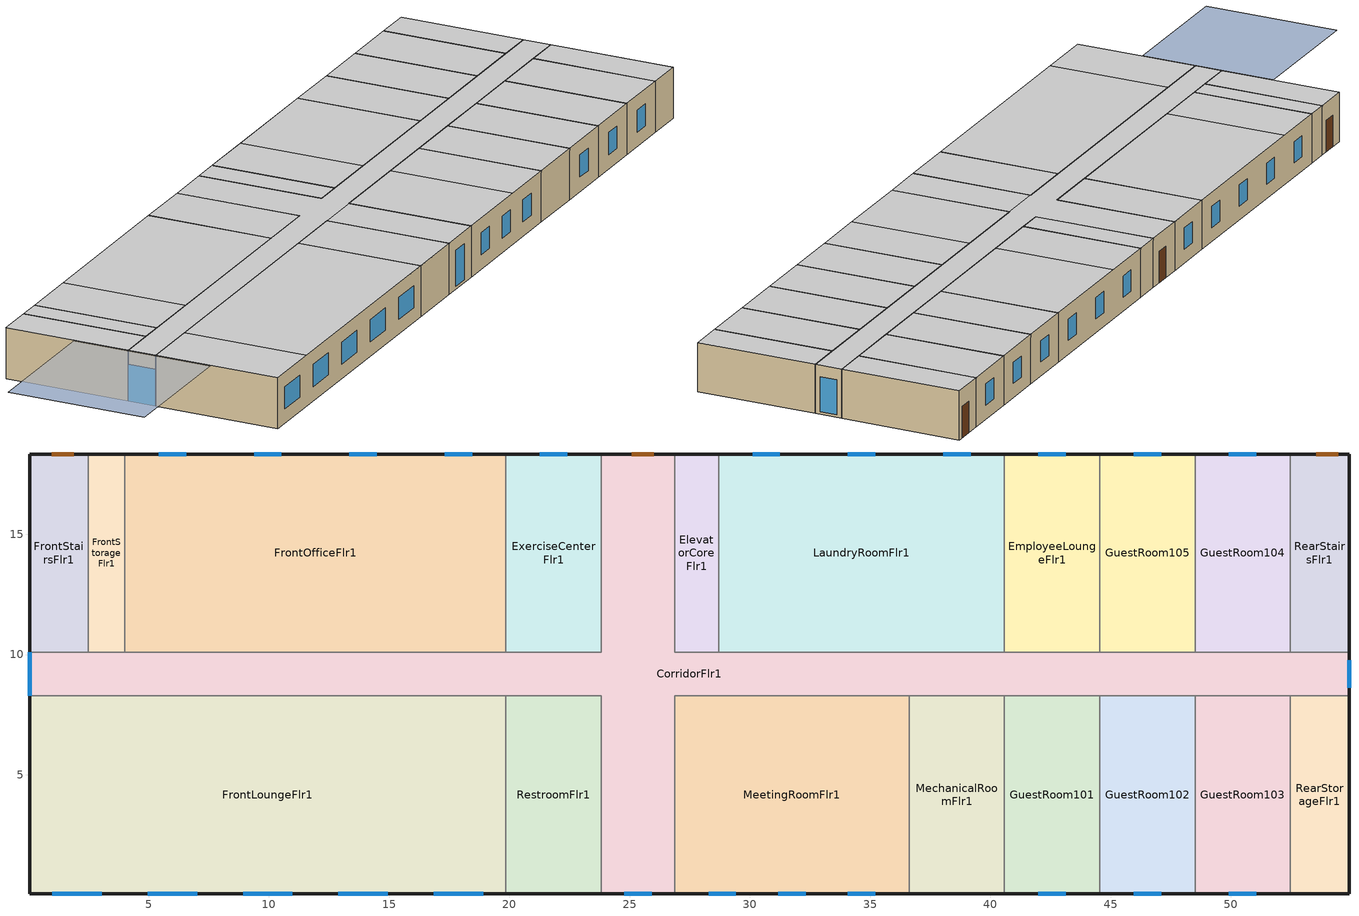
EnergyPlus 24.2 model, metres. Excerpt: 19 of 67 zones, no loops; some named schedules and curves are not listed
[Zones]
CorridorFlr1
 floor ground (S_CorridorFlr1_0_0_0_Ffactor): 54.91,8.28 26.87,8.28 26.87,0.05 23.82,0.05 23.82,8.28 0.05,8.28 0.05,10.11 23.82,10.11 23.82,18.34 26.87,18.34 26.87,10.11 54.91,10.11 z0
 wall outside (nonres_ext_wall): 54.91,8.28 54.91,10.11 / 26.87,18.34 23.82,18.34 / 0.05,10.11 0.05,8.28 / 23.82,0.05 26.87,0.05 z0:3.35
 wall to GuestRoom104 (int_wall): 52.47,10.11 48.51,10.11 z0:3.35
 wall to GuestRoom105 (int_wall): 48.51,10.11 44.55,10.11 z0:3.35
 wall to EmployeeLoungeFlr1 (int_wall): 44.55,10.11 40.59,10.11 z0:3.35
 wall to LaundryRoomFlr1 (int_wall): 40.59,10.11 28.7,10.11 z0:3.35
 wall to ElevatorCoreFlr1 (int_wall): 28.7,10.11 26.87,10.11 26.87,18.34 z0:3.35
 wall to ExerciseCenterFlr1 (int_wall): 23.82,18.34 23.82,10.11 19.86,10.11 z0:3.35
 wall to FrontOfficeFlr1 (int_wall): 19.86,10.11 4.01,10.11 z0:3.35
 wall to FrontStorageFlr1 (int_wall): 4.01,10.11 2.49,10.11 z0:3.35
 wall to FrontStairsFlr1 (int_wall): 2.49,10.11 0.05,10.11 z0:3.35
 wall to FrontLoungeFlr1 (int_wall): 0.05,8.28 19.86,8.28 z0:3.35
 wall to RestroomFlr1 (int_wall): 19.86,8.28 23.82,8.28 23.82,0.05 z0:3.35
 wall to MeetingRoomFlr1 (int_wall): 26.87,0.05 26.87,8.28 36.62,8.28 z0:3.35
 wall to MechanicalRoomFlr1 (int_wall): 36.62,8.28 40.59,8.28 z0:3.35
 wall to GuestRoom101 (int_wall): 40.59,8.28 44.55,8.28 z0:3.35
 wall to GuestRoom102 (int_wall): 44.55,8.28 48.51,8.28 z0:3.35
 wall to GuestRoom103 (int_wall): 48.51,8.28 52.47,8.28 z0:3.35
 wall to RearStorageFlr1 (int_wall): 52.47,8.28 54.91,8.28 z0:3.35
 wall to RearStairsFlr1 (int_wall): 54.91,10.11 52.47,10.11 z0:3.35
 window (NonresWindow_U_0.37_SHGC_0.38): 0.05,10.11 0.05,8.28 z0:2.44; 54.91,8.62 54.91,9.76 / 24.78,0.05 25.92,0.05 z0.19:2.55
 door (Swinging Door_con): 26.01,18.34 25.1,18.34 z0:2.13
 ceiling to CorridorFlr2 (int_slab_ceiling): 0.05,8.28 54.91,8.28 54.91,10.11 26.87,10.11 26.87,18.34 23.82,18.34 23.82,10.11 0.05,10.11 z3.35
 ceiling to GuestRoom206_208 (int_slab_ceiling): 23.82,0.05 26.87,0.05 26.87,8.28 23.82,8.28 z3.35
ElevatorCoreFlr1
 floor ground (S_ElevatorCoreFlr1_0_0_0_Ffactor): 28.7,10.11 26.87,10.11 26.87,18.34 28.7,18.34 z0
 wall outside (nonres_ext_wall): 28.7,18.34 26.87,18.34 z0:3.35
 wall to LaundryRoomFlr1 (int_wall): 28.7,10.11 28.7,18.34 z0:3.35
 ceiling to ElevatorCoreFlr2 (int_slab_ceiling): 26.87,10.11 28.7,10.11 28.7,18.34 26.87,18.34 z3.35
EmployeeLoungeFlr1
 floor ground (S_EmployeeLoungeFlr1_0_0_0_Ffactor): 44.55,10.11 40.59,10.11 40.59,18.34 44.55,18.34 z0
 wall outside (nonres_ext_wall): 44.55,18.34 40.59,18.34 z0:3.35
 wall to LaundryRoomFlr1 (int_wall): 40.59,18.34 40.59,10.11 z0:3.35
 wall to GuestRoom105 (int_wall): 44.55,10.11 44.55,18.34 z0:3.35
 window (NonresWindow_U_0.37_SHGC_0.38): 43.14,18.34 42,18.34 z0.95:2.4
 ceiling to GuestRoom215_218 (int_slab_ceiling): 40.59,10.11 44.55,10.11 44.55,18.34 40.59,18.34 z3.35
ExerciseCenterFlr1
 floor ground (S_ExerciseCenterFlr1_0_0_0_Ffactor): 23.82,10.11 19.86,10.11 19.86,18.34 23.82,18.34 z0
 wall outside (nonres_ext_wall): 23.82,18.34 19.86,18.34 z0:3.35
 wall to FrontOfficeFlr1 (int_wall): 19.86,18.34 19.86,10.11 z0:3.35
 window (NonresWindow_U_0.37_SHGC_0.38): 22.41,18.34 21.27,18.34 z0.95:2.4
 ceiling to GuestRoom220_223 (int_slab_ceiling): 19.86,10.11 23.82,10.11 23.82,18.34 19.86,18.34 z3.35
FrontLoungeFlr1
 floor ground (S_FrontLoungeFlr1_0_0_0_Ffactor): 19.86,0.05 0.05,0.05 0.05,8.28 19.86,8.28 z0
 wall outside (nonres_ext_wall): 0.05,8.28 0.05,0.05 19.86,0.05 z0:3.35
 wall to RestroomFlr1 (int_wall): 19.86,0.05 19.86,8.28 z0:3.35
 window (NonresWindow_U_0.37_SHGC_0.38): 1,0.05 3.06,0.05 / 4.97,0.05 7.02,0.05 / 8.93,0.05 10.98,0.05 / 12.89,0.05 14.94,0.05 / 16.85,0.05 18.91,0.05 z0.95:2.4
 ceiling to GuestRoom201 (int_slab_ceiling): 0.05,0.05 4.01,0.05 4.01,8.28 0.05,8.28 z3.35
 ceiling to GuestRoom202_205 (int_slab_ceiling): 4.01,0.05 19.86,0.05 19.86,8.28 4.01,8.28 z3.35
FrontOfficeFlr1
 floor ground (S_FrontOfficeFlr1_0_0_0_Ffactor): 19.86,10.11 4.01,10.11 4.01,18.34 19.86,18.34 z0
 wall outside (nonres_ext_wall): 19.86,18.34 4.01,18.34 z0:3.35
 wall to FrontStorageFlr1 (int_wall): 4.01,18.34 4.01,10.11 z0:3.35
 window (NonresWindow_U_0.37_SHGC_0.38): 18.45,18.34 17.31,18.34 / 14.49,18.34 13.35,18.34 / 10.52,18.34 9.39,18.34 / 6.56,18.34 5.42,18.34 z0.95:2.4
 ceiling to GuestRoom220_223 (int_slab_ceiling): 7.97,10.11 19.86,10.11 19.86,18.34 7.97,18.34 z3.35
 ceiling to GuestRoom224 (int_slab_ceiling): 4.01,10.11 7.97,10.11 7.97,18.34 4.01,18.34 z3.35
FrontStairsFlr1
 floor ground (S_FrontStairsFlr1_0_0_0_Ffactor): 2.49,10.11 0.05,10.11 0.05,18.34 2.49,18.34 z0
 wall outside (nonres_ext_wall): 2.49,18.34 0.05,18.34 0.05,10.11 z0:3.35
 wall to FrontStorageFlr1 (int_wall): 2.49,10.11 2.49,18.34 z0:3.35
 door (Swinging Door_con): 1.89,18.34 0.98,18.34 z0:2.13
 ceiling to FrontStairsFlr2 (int_slab_ceiling): 0.05,10.11 2.49,10.11 2.49,18.34 0.05,18.34 z3.35
FrontStorageFlr1
 floor ground (S_FrontStorageFlr1_0_0_0_Ffactor): 4.01,10.11 2.49,10.11 2.49,18.34 4.01,18.34 z0
 wall outside (nonres_ext_wall): 4.01,18.34 2.49,18.34 z0:3.35
 ceiling to FrontStorageFlr2 (int_slab_ceiling): 2.49,10.11 4.01,10.11 4.01,18.34 2.49,18.34 z3.35
GuestRoom101
 floor ground (S_GuestRoom101_0_0_0_Ffactor): 44.55,0.05 40.59,0.05 40.59,8.28 44.55,8.28 z0
 wall outside (nonres_ext_wall): 40.59,0.05 44.55,0.05 z0:3.35
 wall to GuestRoom102 (int_wall): 44.55,0.05 44.55,8.28 z0:3.35
 wall to MechanicalRoomFlr1 (int_wall): 40.59,8.28 40.59,0.05 z0:3.35
 window (NonresWindow_U_0.37_SHGC_0.38): 42,0.05 43.14,0.05 z0.95:2.4
 ceiling to GuestRoom209_212 (int_slab_ceiling): 40.59,0.05 44.55,0.05 44.55,8.28 40.59,8.28 z3.35
GuestRoom102
 floor ground (S_GuestRoom102_0_0_0_Ffactor): 48.51,0.05 44.55,0.05 44.55,8.28 48.51,8.28 z0
 wall outside (nonres_ext_wall): 44.55,0.05 48.51,0.05 z0:3.35
 wall to GuestRoom103 (int_wall): 48.51,0.05 48.51,8.28 z0:3.35
 window (NonresWindow_U_0.37_SHGC_0.38): 45.96,0.05 47.1,0.05 z0.95:2.4
 ceiling to GuestRoom209_212 (int_slab_ceiling): 44.55,0.05 48.51,0.05 48.51,8.28 44.55,8.28 z3.35
GuestRoom103
 floor ground (S_GuestRoom103_0_0_0_Ffactor): 52.47,0.05 48.51,0.05 48.51,8.28 52.47,8.28 z0
 wall outside (nonres_ext_wall): 48.51,0.05 52.47,0.05 z0:3.35
 wall to RearStorageFlr1 (int_wall): 52.47,0.05 52.47,8.28 z0:3.35
 window (NonresWindow_U_0.37_SHGC_0.38): 49.92,0.05 51.06,0.05 z0.95:2.4
 ceiling to GuestRoom213 (int_slab_ceiling): 48.51,0.05 52.47,0.05 52.47,8.28 48.51,8.28 z3.35
GuestRoom104
 floor ground (S_GuestRoom104_0_0_0_Ffactor): 52.47,10.11 48.51,10.11 48.51,18.34 52.47,18.34 z0
 wall outside (nonres_ext_wall): 52.47,18.34 48.51,18.34 z0:3.35
 wall to GuestRoom105 (int_wall): 48.51,18.34 48.51,10.11 z0:3.35
 wall to RearStairsFlr1 (int_wall): 52.47,10.11 52.47,18.34 z0:3.35
 window (NonresWindow_U_0.37_SHGC_0.38): 51.06,18.34 49.92,18.34 z0.95:2.4
 ceiling to GuestRoom214 (int_slab_ceiling): 48.51,10.11 52.47,10.11 52.47,18.34 48.51,18.34 z3.35
GuestRoom105
 floor ground (S_GuestRoom105_0_0_0_Ffactor): 48.51,10.11 44.55,10.11 44.55,18.34 48.51,18.34 z0
 wall outside (nonres_ext_wall): 48.51,18.34 44.55,18.34 z0:3.35
 window (NonresWindow_U_0.37_SHGC_0.38): 47.1,18.34 45.96,18.34 z0.95:2.4
 ceiling to GuestRoom215_218 (int_slab_ceiling): 44.55,10.11 48.51,10.11 48.51,18.34 44.55,18.34 z3.35
LaundryRoomFlr1
 floor ground (S_LaundryRoomFlr1_0_0_0_Ffactor): 40.59,10.11 28.7,10.11 28.7,18.34 40.59,18.34 z0
 wall outside (nonres_ext_wall): 40.59,18.34 28.7,18.34 z0:3.35
 window (NonresWindow_U_0.37_SHGC_0.38): 39.18,18.34 38.04,18.34 / 35.21,18.34 34.07,18.34 / 31.25,18.34 30.11,18.34 z0.95:2.4
 ceiling to GuestRoom215_218 (int_slab_ceiling): 32.66,10.11 40.59,10.11 40.59,18.34 32.66,18.34 z3.35
 ceiling to GuestRoom219 (int_slab_ceiling): 28.7,10.11 32.66,10.11 32.66,18.34 28.7,18.34 z3.35
MechanicalRoomFlr1
 floor ground (S_MechanicalRoomFlr1_0_0_0_Ffactor): 40.59,0.05 36.62,0.05 36.62,8.28 40.59,8.28 z0
 wall outside (nonres_ext_wall): 36.62,0.05 40.59,0.05 z0:3.35
 wall to MeetingRoomFlr1 (int_wall): 36.62,8.28 36.62,0.05 z0:3.35
 ceiling to GuestRoom209_212 (int_slab_ceiling): 36.62,0.05 40.59,0.05 40.59,8.28 36.62,8.28 z3.35
MeetingRoomFlr1
 floor ground (S_MeetingRoomFlr1_0_0_0_Ffactor): 36.62,0.05 26.87,0.05 26.87,8.28 36.62,8.28 z0
 wall outside (nonres_ext_wall): 26.87,0.05 36.62,0.05 z0:3.35
 window (NonresWindow_U_0.37_SHGC_0.38): 28.28,0.05 29.42,0.05 / 34.07,0.05 35.21,0.05 / 31.18,0.05 32.32,0.05 z0.95:2.4
 ceiling to GuestRoom206_208 (int_slab_ceiling): 26.87,0.05 32.66,0.05 32.66,8.28 26.87,8.28 z3.35
 ceiling to GuestRoom209_212 (int_slab_ceiling): 32.66,0.05 36.62,0.05 36.62,8.28 32.66,8.28 z3.35
RearStairsFlr1
 floor ground (S_RearStairsFlr1_0_0_0_Ffactor): 54.91,10.11 52.47,10.11 52.47,18.34 54.91,18.34 z0
 wall outside (nonres_ext_wall): 54.91,10.11 54.91,18.34 52.47,18.34 z0:3.35
 door (Swinging Door_con): 54.46,18.34 53.54,18.34 z0:2.13
 ceiling to RearStairsFlr2 (int_slab_ceiling): 52.47,10.11 54.91,10.11 54.91,18.34 52.47,18.34 z3.35
RearStorageFlr1
 floor ground (S_RearStorageFlr1_0_0_0_Ffactor): 54.91,0.05 52.47,0.05 52.47,8.28 54.91,8.28 z0
 wall outside (nonres_ext_wall): 52.47,0.05 54.91,0.05 54.91,8.28 z0:3.35
 ceiling to RearStorageFlr2 (int_slab_ceiling): 52.47,0.05 54.91,0.05 54.91,8.28 52.47,8.28 z3.35
RestroomFlr1
 floor ground (S_RestroomFlr1_0_0_0_Ffactor): 23.82,0.05 19.86,0.05 19.86,8.28 23.82,8.28 z0
 wall outside (nonres_ext_wall): 19.86,0.05 23.82,0.05 z0:3.35
 ceiling to GuestRoom206_208 (int_slab_ceiling): 19.86,0.05 23.82,0.05 23.82,8.28 19.86,8.28 z3.35
shading: 0,4.57 0,13.72 -9.14,13.72 -9.14,4.57 z3.35
[Building]
HotelSmall: Loads convergence tolerance value=0.04; Maximum number of warmup days=15; Minimum number of warmup days=6; North axis=180; Solar distribution=MinimalShadowing; Temperature convergence tolerance value=0.4; Terrain=Suburbs
[Site:GroundTemperature:FCfactorMethod]
January ground temperature=7.1; February ground temperature=3; March ground temperature=-1; April ground temperature=0.8; May ground temperature=-0.2; June ground temperature=4.8; July ground temperature=6.1; August ground temperature=13.7; September ground temperature=22.2; October ground temperature=22.7; November ground temperature=21.7; December ground temperature=18.5
[Site:Location]
Denver-Aurora-Buckley.AFB_CO_USA WMO=724695: Elevation=1726; Latitude=39.72; Longitude=-104.75; Time zone=-7
[Site:WaterMainsTemperature]
Annual average outdoor air temperature=9.95; Calculation method=Correlation; Maximum difference in monthly average outdoor air temperatures=23.7
[SizingPeriod:DesignDay] Barometric pressure=82237; Day of month=21; Daylight saving time indicator=No; Dry bulb temperature range modifier type=DefaultMultipliers; Humidity condition type=WetBulb; Rain indicator=No; Snow indicator=No
Name | Ashrae clear sky optical depth for beam irradiance taub | Ashrae clear sky optical depth for diffuse irradiance taud | Daily dry bulb temperature range | Day type | Maximum dry bulb temperature | Month | Solar model indicator | Wetbulb or dewpoint at maximum dry bulb | Wind direction | Wind speed | Sky clearness
Denver-Aurora-Buckley.AFB_CO_USA Ann Clg .4% Condns DB=>MWB | 0.423 | 2.02 | 14.8 | SummerDesignDay | 33.9 | 7 | ASHRAETau | 15 | 30 | 3.6
Denver-Aurora-Buckley.AFB_CO_USA Ann Htg 99.6% Condns DB |  |  | 0 | WinterDesignDay | -17.9 | 12 | ASHRAEClearSky | -17.9 | 180 | 2.5 | 0
[Construction]
NonresWindow_U_0.37_SHGC_0.38: Glazing Layer
Swinging Door_con: Opaque Door panel_con
int_slab_ceiling: CP02 CARPET PAD, 100mm Normalweight concrete floor
int_wall: G01 13mm gypsum board, G01 13mm gypsum board
nonres_ext_wall: F07 25mm stucco, G01 16mm gypsum board, Nonres_Exterior_Wall_Insulation, G01 16mm gypsum board
[Construction:FfactorGroundFloor] F factor=0.90012
Name | Area | Perimeterexposed
S_CorridorFlr1_0_0_0_Ffactor | 150.506 | 9.7536
S_ElevatorCoreFlr1_0_0_0_Ffactor | 15.0503 | 1.8288
S_EmployeeLoungeFlr1_0_0_0_Ffactor; S_ExerciseCenterFlr1_0_0_0_Ffactor; S_GuestRoom104_0_0_0_Ffactor; S_GuestRoom105_0_0_0_Ffactor | 32.609 | 3.9624
S_FrontLoungeFlr1_0_0_0_Ffactor | 163.056 | 28.0422
S_FrontOfficeFlr1_0_0_0_Ffactor | 130.436 | 15.8496
S_FrontStairsFlr1_0_0_0_Ffactor | 20.0671 | 10.668
S_FrontStorageFlr1_0_0_0_Ffactor | 12.5419 | 1.524
S_GuestRoom101_0_0_0_Ffactor; S_GuestRoom102_0_0_0_Ffactor; S_GuestRoom103_0_0_0_Ffactor; S_MechanicalRoomFlr1_0_0_0_Ffactor; S_RestroomFlr1_0_0_0_Ffactor | 32.6113 | 3.9624
S_LaundryRoomFlr1_0_0_0_Ffactor | 97.8269 | 11.8872
S_MeetingRoomFlr1_0_0_0_Ffactor | 80.2739 | 9.7536
S_RearStairsFlr1_0_0_0_Ffactor | 20.0719 | 10.6686
S_RearStorageFlr1_0_0_0_Ffactor | 20.0733 | 10.6692
[Material]
Name | Conductivity | Density | Roughness | Specific heat | Thickness | Solar absorptance | Thermal absorptance | Visible absorptance
100mm Normalweight concrete floor | 2.31 | 2322 | MediumRough | 832 | 0.1016
F07 25mm stucco | 0.72 | 1856 | Smooth | 840 | 0.0254 | 0.7 | 0.9 | 0.7
G01 13mm gypsum board | 0.16 | 800 | Smooth | 1090 | 0.0127 | 0.7 | 0.9 | 0.5
G01 16mm gypsum board | 0.16 | 800 | MediumSmooth | 1090 | 0.0159
[Material:NoMass] Solar absorptance=0.7; Thermal absorptance=0.9
Name | Roughness | Thermal resistance | Visible absorptance
CP02 CARPET PAD | VeryRough | 0.21648 | 0.8
Nonres_Exterior_Wall_Insulation | MediumSmooth | 2.81828 | 0.7
Opaque Door panel_con | MediumRough | 0.475964 | 0.7
[WindowMaterial:SimpleGlazingSystem]
Glazing Layer: Solar heat gain coefficient=0.38; U factor=2.10096; Visible transmittance=0.418
[AvailabilityManager:Scheduled] Schedule=COMPACT HVAC-ALWAYS 1
SAC_Exc_EmpLge_RestRm Availability Manager; SAC_FrontLounge Availability Manager; SAC_FrontOffice Availability Manager; SAC_MeetingRoom Availability Manager
[Coil:Cooling:DX:SingleSpeed] 2023 rated evaporator fan power per volume flow rate=934.4; Availability schedule=COMPACT HVAC-ALWAYS 1; Condenser type=AirCooled; Crankcase heater capacity=0; Energy input ratio function of flow fraction curve=PTAC Cooling Coil EIR-FF; Energy input ratio function of temperature curve=PTAC Cooling Coil EIR-FT; Evaporative condenser effectiveness=0; Evaporative condenser pump rated power consumption=0; Gross rated cooling cop=3.81; Gross rated sensible heat ratio=Autosize; Latent capacity time constant=0; Maximum cycling rate=0; Maximum outdoor dry bulb temperature for crankcase heater operation=10; Nominal time for condensate removal to begin=0; Part load fraction correlation curve=PTAC Cooling Coil PLF-FPLR; Ratio of initial moisture evaporation rate and steady state latent capacity=0; Total cooling capacity function of flow fraction curve=PTAC Cooling Coil Cap-FF; Total cooling capacity function of temperature curve=PTAC Cooling Coil Cap-FT
Name | Gross rated total cooling capacity | Rated air flow rate
101 PTAC Cooling Coil; 102 PTAC Cooling Coil; 103 PTAC Cooling Coil; 104 PTAC Cooling Coil; 105 PTAC Cooling Coil; 201 PTAC Cooling Coil; 213 PTAC Cooling Coil; 214 PTAC Cooling Coil; 219 PTAC Cooling Coil; 224 PTAC Cooling Coil; 301 PTAC Cooling Coil; 313 PTAC Cooling Coil; 314 PTAC Cooling Coil; 319 PTAC Cooling Coil; 324 PTAC Cooling Coil; 401 PTAC Cooling Coil; 413 PTAC Cooling Coil; 414 PTAC Cooling Coil; 419 PTAC Cooling Coil; 424 PTAC Cooling Coil; CorridorFlr1 PTAC Cooling Coil; CorridorFlr2 PTAC Cooling Coil; CorridorFlr3 PTAC Cooling Coil; CorridorFlr4 PTAC Cooling Coil | 2637.75 | 0.1298
202_205 PTAC Cooling Coil; 209_212 PTAC Cooling Coil; 215_218 PTAC Cooling Coil; 220_223 PTAC Cooling Coil; 302_305 PTAC Cooling Coil; 309_312 PTAC Cooling Coil; 315_318 PTAC Cooling Coil; 320_323 PTAC Cooling Coil; 402_405 PTAC Cooling Coil; 409_412 PTAC Cooling Coil; 415_418 PTAC Cooling Coil; 420_423 PTAC Cooling Coil | 10551 | 0.5192
206_208 PTAC Cooling Coil; 306_308 PTAC Cooling Coil; 406_408 PTAC Cooling Coil | 7913.25 | 0.3894
[Coil:Heating:Electric] Availability schedule=COMPACT HVAC-ALWAYS 1; Efficiency=1; Nominal capacity=Autosize
101 PTAC Heating Coil; 102 PTAC Heating Coil; 103 PTAC Heating Coil; 104 PTAC Heating Coil; 105 PTAC Heating Coil; 201 PTAC Heating Coil; 202_205 PTAC Heating Coil; 206_208 PTAC Heating Coil; 209_212 PTAC Heating Coil; 213 PTAC Heating Coil; 214 PTAC Heating Coil; 215_218 PTAC Heating Coil; 219 PTAC Heating Coil; 220_223 PTAC Heating Coil; 224 PTAC Heating Coil; 301 PTAC Heating Coil; 302_305 PTAC Heating Coil; 306_308 PTAC Heating Coil; 309_312 PTAC Heating Coil; 313 PTAC Heating Coil; 314 PTAC Heating Coil; 315_318 PTAC Heating Coil; 319 PTAC Heating Coil; 320_323 PTAC Heating Coil; 324 PTAC Heating Coil; 401 PTAC Heating Coil; 402_405 PTAC Heating Coil; 406_408 PTAC Heating Coil; 409_412 PTAC Heating Coil; 413 PTAC Heating Coil; 414 PTAC Heating Coil; 415_418 PTAC Heating Coil; 419 PTAC Heating Coil; 420_423 PTAC Heating Coil; 424 PTAC Heating Coil; CorridorFlr1 PTAC Heating Coil; CorridorFlr2 PTAC Heating Coil; CorridorFlr3 PTAC Heating Coil; CorridorFlr4 PTAC Heating Coil; FrontStairsFlr1UnitHeaterHeatingCoil; FrontStairsFlr2UnitHeaterHeatingCoil; FrontStairsFlr3UnitHeaterHeatingCoil; FrontStairsFlr4UnitHeaterHeatingCoil; MechRmUnitHeaterHeatingCoil; RearStairsFlr1UnitHeaterHeatingCoil; RearStairsFlr2UnitHeaterHeatingCoil; RearStairsFlr3UnitHeaterHeatingCoil; RearStairsFlr4UnitHeaterHeatingCoil
[Daylighting:Controls] Daylighting method=SplitFlux; Lighting control type=ContinuousOff; Maximum allowable discomfort glare index=22; Minimum input power fraction for continuous or continuousoff dimming control=0.2; Minimum light output fraction for continuous or continuousoff dimming control=0.2; Number of stepped control steps=3; Probability lighting will be reset when needed in manual stepped control=1
Name | Daylighting reference point name 1 | Fraction of lights controlled by reference point 1 | Illuminance setpoint at reference point 1 | Daylighting reference point name 2 | Fraction of lights controlled by reference point 2 | Illuminance setpoint at reference point 2 | Glare calculation azimuth angle of view direction clockwise from zone y axis | Glare calculation daylighting reference point | Zone or space
FrontLoungeFlr1_DaylCtrl | FrontLoungeFlr1_DaylRefPt1 | 0.29 | 161 | FrontLoungeFlr1_DaylRefPt2 | 0.29 | 161 | 180 | FrontLoungeFlr1_DaylRefPt1 | FrontLoungeFlr1
FrontOfficeFlr1_DaylCtrl | FrontOfficeFlr1_DaylRefPt1 | 0.26 | 323 | FrontOfficeFlr1_DaylRefPt2 | 0.26 | 323 | 0 | FrontOfficeFlr1_DaylRefPt1 | FrontOfficeFlr1
LaundryRoomFlr1_DaylCtrl | LaundryRoomFlr1_DaylRefPt1 | 0.26 | 323 | LaundryRoomFlr1_DaylRefPt2 | 0.26 | 323 | 0 | LaundryRoomFlr1_DaylRefPt1 | LaundryRoomFlr1
MeetingRoomFlr1_DaylCtrl | MeetingRoomFlr1_DaylRefPt1 | 0.28 | 323 | MeetingRoomFlr1_DaylRefPt2 | 0.28 | 323 | 180 | MeetingRoomFlr1_DaylRefPt1 | MeetingRoomFlr1
[DesignSpecification:OutdoorAir] Outdoor air flow per person=0; Outdoor air flow per zone=0; Outdoor air method=Flow/Area
Name | Outdoor air flow per zone floor area
SZ DSOA CorridorFlr1; SZ DSOA FrontStairsFlr1; SZ DSOA RearStairsFlr1 | 0.000304682
SZ DSOA GuestRoom101; SZ DSOA GuestRoom102; SZ DSOA GuestRoom103; SZ DSOA GuestRoom104; SZ DSOA GuestRoom105 | 0.000413173
SZ DSOA MechanicalRoomFlr1 | 0
[ElectricEquipment] Fraction latent=0; Fraction lost=0
Name | Design level | Design level calculation method | End use subcategory | Fraction radiant | Schedule | Zone or zonelist or space or spacelist | Watts per floor area
CorridorFlr1_PlugLoad | 0 | EquipmentLevel | MiscPlug | 0.5 | AlwaysOff | CorridorFlr1
ElevatorCoreFlr1_Elevators_Equip | 32109.9 | EquipmentLevel | ElevatorLift | 0.5 | BLDG_ELEVATORS | ElevatorCoreFlr1
Elevators_Lights_Fan | 125 | EquipmentLevel | ElevatorLightsFan | 0.5 | ELEV_LIGHT_FAN_SCH_ADD_DF | ElevatorCoreFlr1
EmployeeLoungeFlr1_PlugLoad | 0 | Watts/Area | MiscPlug | 0.5 | EmployeeLounge_Eqp_Sch | EmployeeLoungeFlr1 | 21.51
ExerciseCenterFlr1_PlugLoad | 0 | Watts/Area | MiscPlug | 0.5 | ExerciseCenter_Eqp_Sch | ExerciseCenterFlr1 | 18.59
FrontLoungeFlr1_PlugLoad | 0 | Watts/Area | MiscPlug | 0.5 | Lobby_Eqp_Sch | FrontLoungeFlr1 | 26.06
FrontOfficeFlr1_PlugLoad | 0 | Watts/Area | MiscPlug | 0.5 | OFF_EQUIP_SCH | FrontOfficeFlr1 | 13.78
FrontStairsFlr1_PlugLoad | 0 | EquipmentLevel | MiscPlug | 0.5 | AlwaysOff | FrontStairsFlr1
FrontStorageFlr1_PlugLoad | 0 | EquipmentLevel | MiscPlug | 0.5 | AlwaysOff | FrontStorageFlr1
GuestRoom101_PlugLoad |  | Watts/Area | MiscPlug | 0.5 | AlwaysOff | GuestRoom101 | 11.8935
GuestRoom102_PlugLoad |  | Watts/Area | MiscPlug | 0.5 | AlwaysOff | GuestRoom102 | 11.8935
GuestRoom103_PlugLoad |  | Watts/Area | MiscPlug | 0.5 | Guestroom_Eqp_Sch_Adva | GuestRoom103 | 11.8935
GuestRoom104_PlugLoad |  | Watts/Area | MiscPlug | 0.5 | Guestroom_Eqp_Sch_Adva | GuestRoom104 | 11.8935
GuestRoom105_PlugLoad |  | Watts/Area | MiscPlug | 0.5 | Guestroom_Eqp_Sch_Adva | GuestRoom105 | 11.8935
Laundry Equipment 1 | 2709.075 | EquipmentLevel | Laundry | 0.2 | LaundryRoom_Eqp_Elec_Sch | LaundryRoomFlr1
MechanicalRoomFlr1_PlugLoad | 0 | EquipmentLevel | MiscPlug | 0.5 | AlwaysOff | MechanicalRoomFlr1
MeetingRoomFlr1_PlugLoad | 0 | Watts/Area | MiscPlug | 0.5 | MeetingRoom_Eqp_Sch | MeetingRoomFlr1 | 6.18
RearStairsFlr1_PlugLoad | 0 | EquipmentLevel | MiscPlug | 0.5 | AlwaysOff | RearStairsFlr1
RearStorageFlr1_PlugLoad | 0 | EquipmentLevel | MiscPlug | 0.5 | AlwaysOff | RearStorageFlr1
RestroomFlr1_PlugLoad | 0 | EquipmentLevel | MiscPlug | 0.5 | AlwaysOff | RestroomFlr1
[EnergyManagementSystem:Actuator] Actuated component control type=Schedule Value; Actuated component type=Schedule:Compact
Name | Actuated component unique
N_Guestroom_CLGSETP_Actuator | OBCReset_N_OccGuestRoom_ClgSP_Sch_20min
N_Guestroom_HTGSETP_Actuator | OBCReset_N_OccGuestRoom_HtgSP_Sch_20min
S_Guestroom_CLGSETP_Actuator | OBCReset_S_OccGuestRoom_ClgSP_Sch_20min
S_Guestroom_HTGSETP_Actuator | OBCReset_S_OccGuestRoom_HtgSP_Sch_20min
[EnergyManagementSystem:Program]
Door_Switch_Enabled_Thermostat_Reset_Program_N_Guestroom: IF (Guestroom309_312_Sliding_Door_Ventilation_Sensor > 0); SET N_Guestroom_CLGSETP_Actuator = 32.22; SET N_Guestroom_HTGSETP_Actuator = 12.78; ELSE; SET N_Guestroom_CLGSETP_Actuator = null; SET N_Guestroom_HTGSETP_Actuator = null; ENDIF
Door_Switch_Enabled_Thermostat_Reset_Program_S_Guestroom: IF (Guestroom315_318_Sliding_Door_Ventilation_Sensor > 0); SET S_Guestroom_CLGSETP_Actuator = 32.22; SET S_Guestroom_HTGSETP_Actuator = 12.78; ELSE; SET S_Guestroom_CLGSETP_Actuator = null; SET S_Guestroom_HTGSETP_Actuator = null; ENDIF
[EnergyManagementSystem:ProgramCallingManager]
Door_Switch_Enabled_Thermostat_Reset: BeginTimestepBeforePredictor; Door_Switch_Enabled_Thermostat_Reset_Program_N_Guestroom; Door_Switch_Enabled_Thermostat_Reset_Program_S_Guestroom
[EnergyManagementSystem:Sensor]
OAT_F: Output variable or output meter=Site Outdoor Air Drybulb Temperature
[Exterior:Lights]
Exterior_Lights: Control option=AstronomicalClock; Design level=2819.7; End use subcategory=General; Schedule=Exterior_Lgt_ALWAYS_ON
[Fan:ConstantVolume] Availability schedule=AlwaysOn; Fan total efficiency=0.536; Maximum flow rate=Autosize; Motor efficiency=0.825; Motor in airstream fraction=1; Pressure rise=49.8
FrontStairsFlr1UnitHeaterFan; FrontStairsFlr2UnitHeaterFan; FrontStairsFlr3UnitHeaterFan; FrontStairsFlr4UnitHeaterFan; MechRmUnitHeaterFan; RearStairsFlr1UnitHeaterFan; RearStairsFlr2UnitHeaterFan; RearStairsFlr3UnitHeaterFan; RearStairsFlr4UnitHeaterFan
[Fan:OnOff] Availability schedule=AlwaysOn; Fan total efficiency=0.52; Motor efficiency=0.8; Motor in airstream fraction=1; Pressure rise=331.17
Name | Maximum flow rate
101 PTAC Supply Fan; 102 PTAC Supply Fan; 103 PTAC Supply Fan; 104 PTAC Supply Fan; 105 PTAC Supply Fan; 201 PTAC Supply Fan; 213 PTAC Supply Fan; 214 PTAC Supply Fan; 219 PTAC Supply Fan; 224 PTAC Supply Fan; 301 PTAC Supply Fan; 313 PTAC Supply Fan; 314 PTAC Supply Fan; 319 PTAC Supply Fan; 324 PTAC Supply Fan; 401 PTAC Supply Fan; 413 PTAC Supply Fan; 414 PTAC Supply Fan; 419 PTAC Supply Fan; 424 PTAC Supply Fan; CorridorFlr1 PTAC Supply Fan; CorridorFlr2 PTAC Supply Fan; CorridorFlr3 PTAC Supply Fan; CorridorFlr4 PTAC Supply Fan | 0.13
202_205 PTAC Supply Fan; 209_212 PTAC Supply Fan; 215_218 PTAC Supply Fan; 220_223 PTAC Supply Fan; 302_305 PTAC Supply Fan; 309_312 PTAC Supply Fan; 315_318 PTAC Supply Fan; 320_323 PTAC Supply Fan; 402_405 PTAC Supply Fan; 409_412 PTAC Supply Fan; 415_418 PTAC Supply Fan; 420_423 PTAC Supply Fan | 0.52
206_208 PTAC Supply Fan; 306_308 PTAC Supply Fan; 406_408 PTAC Supply Fan | 0.39
[GasEquipment]
Dryer Equipment 1: Design level=40096; Design level calculation method=EquipmentLevel; End use subcategory=Laundry; Fraction latent=0; Fraction lost=0; Fraction radiant=0.2; Schedule=LaundryRoom_Eqp_Gas_Sch; Zone or zonelist or space or spacelist=LaundryRoomFlr1
[Lights] Design level calculation method=Watts/Area; End use subcategory=LightsWired; Fraction radiant=0.7; Fraction replaceable=1; Fraction visible=0.2; Return air fraction=0
Name | Lighting level | Schedule | Watts per floor area | Zone or zonelist or space or spacelist
CorridorFlr1_Lights | 0 | BLDG_LIGHT_CORRIDOR_SCH | 5.29584 | CorridorFlr1
ElevatorCoreFlr1_Lights | 0 | AlwaysOff | 0 | ElevatorCoreFlr1
EmployeeLoungeFlr1_Lights | 0 | BLDG_LIGHT_EMPLOYEELOUNGE_SCH | 4.52084 | EmployeeLoungeFlr1
ExerciseCenterFlr1_Lights | 0 | BLDG_LIGHT_EXERCENTER_SCH | 11.625 | ExerciseCenterFlr1
FrontLoungeFlr1_Lights | 0 | BLDG_LIGHT_FRONTLOUNGE_SCH | 5.48959 | FrontLoungeFlr1
FrontOfficeFlr1_Lights | 0 | BLDG_LIGHT_OFFICE_SCH | 7.96529 | FrontOfficeFlr1
FrontStairsFlr1_Lights | 0 | BLDG_LIGHT_STAIR_SCH | 5.27432 | FrontStairsFlr1
FrontStorageFlr1_Lights | 0 | BLDG_LIGHT_STORAGE_SCH | 4.09029 | FrontStorageFlr1
GuestRoom101_Lights | 0 | AlwaysOff | 4.4132 | GuestRoom101
GuestRoom102_Lights | 0 | AlwaysOff | 4.4132 | GuestRoom102
GuestRoom103_Lights | 0 | BLDG_LIGHT_GUESTROOM_SCH | 4.4132 | GuestRoom103
GuestRoom104_Lights | 0 | BLDG_LIGHT_GUESTROOM_SCH | 4.4132 | GuestRoom104
GuestRoom105_Lights | 0 | BLDG_LIGHT_GUESTROOM_SCH | 4.4132 | GuestRoom105
LaundryRoomFlr1_Lights | 0 | BLDG_LIGHT_LAUNDRY_SCH | 5.70487 | LaundryRoomFlr1
MechanicalRoomFlr1_Lights |  | BLDG_LIGHT_MECHROOM_SCH | 10.2257 | MechanicalRoomFlr1
MeetingRoomFlr1_Lights | 0 | BLDG_LIGHT_MEETINGROOM_SCH | 10.441 | MeetingRoomFlr1
RearStairsFlr1_Lights | 0 | BLDG_LIGHT_STAIR_SCH | 5.27432 | RearStairsFlr1
RearStorageFlr1_Lights | 0 | BLDG_LIGHT_STORAGE_SCH | 4.09029 | RearStorageFlr1
RestroomFlr1_Lights |  | BLDG_LIGHT_RESTROOM_SCH | 6.78126 | RestroomFlr1
[People] Activity level schedule=Activity_Sch; Fraction radiant=0.3; Mean radiant temperature calculation type=EnclosureAveraged; Number of people calculation method=People; Sensible heat fraction=Autocalculate
Name | Number of people | Number of people schedule | Zone or zonelist or space or spacelist
CorridorFlr1_People | 0 | AlwaysOff | CorridorFlr1
ElevatorCoreFlr1_People | 0 | AlwaysOff | ElevatorCoreFlr1
EmployeeLoungeFlr1_People | 18 | EmployeeLounge_Occ_Sch | EmployeeLoungeFlr1
ExerciseCenterFlr1_People | 7 | ExerciseCenter_Occ_Sch | ExerciseCenterFlr1
FrontLoungeFlr1_People | 53 | Lobby_Occ_Sch | FrontLoungeFlr1
FrontOfficeFlr1_People | 10 | Office_Occ_w_SB_Sch | FrontOfficeFlr1
FrontStairsFlr1_People | 0 | AlwaysOff | FrontStairsFlr1
FrontStorageFlr1_People | 0 | AlwaysOff | FrontStorageFlr1
GuestRoom101_People | 1.5 | AlwaysOff | GuestRoom101
GuestRoom102_People | 1.5 | AlwaysOff | GuestRoom102
GuestRoom103_People | 1.5 | GuestRoom_Occ_Sch | GuestRoom103
GuestRoom104_People | 1.5 | GuestRoom_Occ_Sch | GuestRoom104
GuestRoom105_People | 1.5 | GuestRoom_Occ_Sch | GuestRoom105
LaundryRoomFlr1_People | 11 | LaundryRoom_Occ_Sch | LaundryRoomFlr1
MechanicalRoomFlr1_People | 0 | AlwaysOff | MechanicalRoomFlr1
MeetingRoomFlr1_People | 43 | MeetingRoom_Occ_w_SB_Sch | MeetingRoomFlr1
RearStairsFlr1_People | 0 | AlwaysOff | RearStairsFlr1
RearStorageFlr1_People | 0 | AlwaysOff | RearStorageFlr1
RestroomFlr1_People | 1 | Lobby_Occ_Sch | RestroomFlr1
[Sizing:Zone] Account for dedicated outdoor air system=No; Cooling design air flow method=DesignDay; Cooling design air flow rate=0; Cooling minimum air flow fraction=0; Dedicated outdoor air high setpoint temperature for design=Autosize; Dedicated outdoor air low setpoint temperature for design=Autosize; Dedicated outdoor air system control strategy=NeutralSupplyAir; Heating design air flow method=DesignDay; Heating design air flow rate=0; Heating maximum air flow fraction=0; Zone cooling design supply air humidity ratio=0.008; Zone cooling design supply air temperature=14; Zone cooling design supply air temperature input method=SupplyAirTemperature; Zone heating design supply air humidity ratio=0.008; Zone heating design supply air temperature=50; Zone heating design supply air temperature input method=SupplyAirTemperature
Name | Design specification outdoor air object
RearStairsFlr1 | SZ DSOA RearStairsFlr1
CorridorFlr1 | SZ DSOA CorridorFlr1
MechanicalRoomFlr1 | SZ DSOA MechanicalRoomFlr1
GuestRoom101 | SZ DSOA GuestRoom101
GuestRoom102 | SZ DSOA GuestRoom102
GuestRoom103 | SZ DSOA GuestRoom103
GuestRoom104 | SZ DSOA GuestRoom104
GuestRoom105 | SZ DSOA GuestRoom105
FrontStairsFlr1 | SZ DSOA FrontStairsFlr1
[ThermostatSetpoint:DualSetpoint]
Name | Cooling setpoint temperature schedule | Heating setpoint temperature schedule
CommonArea Thermostat Dual SP Control | CommonArea_ClgSP_Sch | CommonArea_HtgSP_Sch
N OccGuestRoom Thermostat Dual SP Control | OBCReset_N_OccGuestRoom_ClgSP_Sch_20min | OBCReset_N_OccGuestRoom_HtgSP_Sch_20min
S OccGuestRoom Thermostat Dual SP Control | PythonControlledSetpoint_2 | PythonControlledSetpoint_2
VacGuestRoom Thermostat Dual SP Control | PythonControlledSetpoint | PythonControlledSetpoint
[ThermostatSetpoint:SingleHeating]
SemiHeated_HtgSP: Setpoint temperature schedule=SemiHeated_HtgSP_Sch
[Zone] Multiplier=1; Type=1
CorridorFlr1; ElevatorCoreFlr1; EmployeeLoungeFlr1; ExerciseCenterFlr1; FrontLoungeFlr1; FrontOfficeFlr1; FrontStairsFlr1; FrontStorageFlr1; GuestRoom101; GuestRoom102; GuestRoom103; GuestRoom104; GuestRoom105; LaundryRoomFlr1; MechanicalRoomFlr1; MeetingRoomFlr1; RearStairsFlr1; RearStorageFlr1; RestroomFlr1
[ZoneControl:Thermostat]
Name | Zone or zonelist | Control 1 | Control type schedule
101 Thermostat | GuestRoom101 | VacGuestRoom Thermostat Dual SP Control | COMPACT HVAC-ALWAYS 4
102 Thermostat | GuestRoom102 | VacGuestRoom Thermostat Dual SP Control | COMPACT HVAC-ALWAYS 4
103 Thermostat | GuestRoom103 | N OccGuestRoom Thermostat Dual SP Control | COMPACT HVAC-ALWAYS 4
104 Thermostat | GuestRoom104 | S OccGuestRoom Thermostat Dual SP Control | COMPACT HVAC-ALWAYS 4
105 Thermostat | GuestRoom105 | S OccGuestRoom Thermostat Dual SP Control | COMPACT HVAC-ALWAYS 4
CorridorFlr1 Thermostat | CorridorFlr1 | CommonArea Thermostat Dual SP Control | COMPACT HVAC-ALWAYS 4
FrontStairsFlr1 Thermostat | FrontStairsFlr1 | SemiHeated_HtgSP | COMPACT HVAC-ALWAYS 1
MechanicalRoomFlr1 Thermostat | MechanicalRoomFlr1 | SemiHeated_HtgSP | COMPACT HVAC-ALWAYS 1
RearStairsFlr1 Thermostat | RearStairsFlr1 | SemiHeated_HtgSP | COMPACT HVAC-ALWAYS 1
[Zone equipment]
GuestRoom101: 101 PTAC
GuestRoom102: 102 PTAC
GuestRoom103: 103 PTAC
GuestRoom104: 104 PTAC
GuestRoom105: 105 PTAC
CorridorFlr1: CorridorFlr1 PTAC
FrontStairsFlr1: FrontStairsFlr1 UnitHeater
MechanicalRoomFlr1: MechRm UnitHeater
RearStairsFlr1: RearStairsFlr1 UnitHeater
[ZoneHVAC:PackagedTerminalAirConditioner] Availability schedule=AlwaysOn; Cooling outdoor air flow rate=0.0134777; Cooling supply air flow rate=0.1298; Fan placement=DrawThrough; Heating outdoor air flow rate=0.0134777; Heating supply air flow rate=0.1298; No load outdoor air flow rate=0.0134777; No load supply air flow rate=0.1298; Supply air fan operating mode schedule=Vac_Guestroom_Vent_Ctrl
Name | Cooling coil | Heating coil | Supply air fan
101 PTAC | 101 PTAC Cooling Coil | 101 PTAC Heating Coil | 101 PTAC Supply Fan
102 PTAC | 102 PTAC Cooling Coil | 102 PTAC Heating Coil | 102 PTAC Supply Fan
[ZoneInfiltration:DesignFlowRate] Temperature term coefficient=0; Velocity squared term coefficient=0
Name | Constant term coefficient | Design flow rate | Design flow rate calculation method | Schedule | Velocity term coefficient | Zone or zonelist or space or spacelist | Flow rate per exterior surface area
CorridorFlr1_Door_Infiltration | 1 | 0.591822 | Flow/Zone | INFIL_Door_Opening_SCH | 0 | CorridorFlr1
CorridorFlr1_Infiltration | 0 | 0 | Flow/ExteriorArea | AlwaysOn | 0.224 | CorridorFlr1 | 0.00056896
ElevatorCoreFlr1_Infiltration | 0 | 0 | Flow/ExteriorArea | AlwaysOn | 0.224 | ElevatorCoreFlr1 | 0.00056896
EmployeeLoungeFlr1_Infiltration | 0 | 0 | Flow/ExteriorArea | CommonArea_Infil_Sch | 0.224 | EmployeeLoungeFlr1 | 0.00056896
ExerciseCenterFlr1_Infiltration | 0 | 0 | Flow/ExteriorArea | CommonArea_Infil_Sch | 0.224 | ExerciseCenterFlr1 | 0.00056896
FrontLoungeFlr1_Infiltration | 0 | 0 | Flow/ExteriorArea | CommonArea_Infil_Sch | 0.224 | FrontLoungeFlr1 | 0.00056896
FrontOfficeFlr1_Infiltration | 0 | 0 | Flow/ExteriorArea | CommonArea_Infil_Sch | 0.224 | FrontOfficeFlr1 | 0.00056896
FrontStairsFlr1_Infiltration | 0 | 0 | Flow/ExteriorArea | AlwaysOn | 0.224 | FrontStairsFlr1 | 0.00056896
FrontStorageFlr1_Infiltration | 0 | 0 | Flow/ExteriorArea | AlwaysOn | 0.224 | FrontStorageFlr1 | 0.00056896
GuestRoom101_Infiltration | 0 | 0 | Flow/ExteriorArea | GuestRoom_Infil_Sch | 0.224 | GuestRoom101 | 0.00056896
GuestRoom102_Infiltration | 0 | 0 | Flow/ExteriorArea | GuestRoom_Infil_Sch | 0.224 | GuestRoom102 | 0.00056896
GuestRoom103_Infiltration | 0 | 0 | Flow/ExteriorArea | GuestRoom_Infil_Sch | 0.224 | GuestRoom103 | 0.00056896
GuestRoom104_Infiltration | 0 | 0 | Flow/ExteriorArea | GuestRoom_Infil_Sch | 0.224 | GuestRoom104 | 0.00056896
GuestRoom105_Infiltration | 0 | 0 | Flow/ExteriorArea | GuestRoom_Infil_Sch | 0.224 | GuestRoom105 | 0.00056896
LaundryRoomFlr1_Infiltration | 0 | 0 | Flow/ExteriorArea | GuestRoom_Infil_Sch | 0.224 | LaundryRoomFlr1 | 0.00056896
MechanicalRoomFlr1_Infiltration | 0 | 0 | Flow/ExteriorArea | GuestRoom_Infil_Sch | 0.224 | MechanicalRoomFlr1 | 0.00056896
MeetingRoomFlr1_Infiltration | 0 | 0 | Flow/ExteriorArea | GuestRoom_Infil_Sch | 0.224 | MeetingRoomFlr1 | 0.00056896
RearStairsFlr1_Infiltration | 0 | 0 | Flow/ExteriorArea | AlwaysOn | 0.224 | RearStairsFlr1 | 0.00056896
RearStorageFlr1_Infiltration | 0 | 0 | Flow/ExteriorArea | AlwaysOn | 0.224 | RearStorageFlr1 | 0.00056896
RestroomFlr1_Infiltration | 0 | 0 | Flow/ExteriorArea | CommonArea_Infil_Sch | 0.224 | RestroomFlr1 | 0.00056896
[ZoneVentilation:WindandStackOpenArea] Delta temperature=-100; Discharge coefficient for opening=Autocalculate; Height difference=5.7909; Maximum indoor temperature=25.56; Maximum outdoor temperature=26.67; Maximum wind speed=40; Minimum indoor temperature=18.89; Minimum outdoor temperature=15.56; Opening area=0.0021; Opening area fraction schedule=Sliding_Doors_Ventilation_Availability_SCH; Opening effectiveness=Autocalculate
Name | Effective angle | Zone or space
GUESTROOM103 Sliding Door Ventilation | 0 | GUESTROOM103
GUESTROOM104 Sliding Door Ventilation | 180 | GUESTROOM104
GUESTROOM105 Sliding Door Ventilation | 180 | GUESTROOM105
[Schedule:Compact]
Activity_Sch: Through: 12/31, For: AllDays, Until: 24:00, 132
AlwaysOff: Through: 12/31, For: AllDays, Until: 24:00, 0
AlwaysOn; COMPACT HVAC-ALWAYS 1; Exterior_Lgt_ALWAYS_ON: Through: 12/31, For: AllDays, Until: 24:00, 1
BLDG_ELEVATORS; ELEV_LIGHT_FAN_SCH_ADD_DF: Through: 12/31, For: SummerDesignday, Until: 24:00, 0.5, For: WinterDesignDay, Until: 24:00, 0.05, For: AllOtherDays, Until: 04:00, 0.05, Until: 05:00, 0.1, Until: 06:00, 0.2, Until: 07:00, 0.4, Until: 09:00, 0.5, Until: 10:00, 0.35, Until: 16:00, 0.15, Until: 17:00, 0.35, Until: 19:00, 0.5, Until: 21:00, 0.4, Until: 22:00, 0.3, Until: 23:00, 0.2, Until: 24:00, 0.1
BLDG_LIGHT_CORRIDOR_SCH: Through: 12/31, For: AllDays, Until: 24:00, 0.65
BLDG_LIGHT_EMPLOYEELOUNGE_SCH; BLDG_LIGHT_FRONTLOUNGE_SCH; BLDG_LIGHT_MEETINGROOM_SCH: Through: 12/31, For: Weekdays Saturday Sunday Holidays, Until: 5:00, 0, Until: 6:00, 0.2, Until: 7:00, 0.3, Until: 8:00, 0.5, Until: 18:00, 1, Until: 19:00, 0.5, Until: 20:00, 0.3, Until: 21:00, 0.2, Until: 22:00, 0.05, Until: 24:00, 0, For: WinterDesignDay, Until: 24:00, 0, For: SummerDesignDay CustomDay1 CustomDay2, Until: 24:00, 1
BLDG_LIGHT_EXERCENTER_SCH: Through: 12/31, For: AllDays, Until: 6:00, 0, Until: 7:00, 0.5, Until: 22:00, 1, Until: 23:00, 0.5, Until: 24:00, 0
BLDG_LIGHT_GUESTROOM_SCH: Through: 12/31, For: Weekdays, Until: 1:00, 0.11, Until: 2:00, 0.09, Until: 5:00, 0.06, Until: 6:00, 0.11, Until: 7:00, 0.35, Until: 8:00, 0.45, Until: 10:00, 0.35, Until: 16:00, 0.05, Until: 17:00, 0.064, Until: 18:00, 0.07, Until: 19:00, 0.54, Until: 20:00, 0.71, Until: 21:00, 0.8, Until: 22:00, 0.71, Until: 23:00, 0.54, Until: 24:00, 0.26, For: Saturday Sunday Holidays, Until: 2:00, 0.13, Until: 6:00, 0.06, Until: 8:00, 0.33, Until: 9:00, 0.45, Until: 10:00, 0.186667, Until: 11:00, 0.062121, Until: 17:00, 0.05, Until: 18:00, 0.0825, Until: 19:00, 0.68, Until: 22:00, 0.8, Until: 23:00, 0.68, Until: 24:00, 0.33, For: WinterDesignDay, Until: 24:00, 0, For: SummerDesignDay CustomDay1 CustomDay2, Until: 24:00, 1
BLDG_LIGHT_LAUNDRY_SCH: Through: 12/31, For: AllDays, Until: 8:00, 0, Until: 17:00, 1, Until: 24:00, 0
BLDG_LIGHT_MECHROOM_SCH: Through: 12/31, For: Weekdays, Until: 7:00, 0.1, Until: 8:00, 0.2, Until: 18:00, 0.4, Until: 22:00, 0.2, Until: 24:00, 0.1, For: Saturday Sunday Holidays, Until: 7:00, 0.1, Until: 8:00, 0.2, Until: 18:00, 0.4, Until: 22:00, 0.2, Until: 24:00, 0.1, For: WinterDesignDay, Until: 24:00, 0, For: SummerDesignDay CustomDay1 CustomDay2, Until: 24:00, 1
BLDG_LIGHT_OFFICE_SCH: Through: 12/31, For: Weekdays Saturday Sunday Holidays, Until: 7:00, 0.4175, Until: 8:00, 0.50935, Until: 12:00, 0.7515, Until: 13:00, 0.668, Until: 17:00, 0.7515, Until: 18:00, 0.50935, Until: 24:00, 0.4175, For: WinterDesignDay, Until: 24:00, 0, For: SummerDesignDay CustomDay1 CustomDay2, Until: 24:00, 1
BLDG_LIGHT_RESTROOM_SCH: Through: 12/31, For: AllDays, Until: 24:00, 0.66
BLDG_LIGHT_STAIR_SCH: Through: 12/31, For: AllDays, Until: 24:00, 0.55
BLDG_LIGHT_STORAGE_SCH: Through: 12/31, For: Weekdays, Until: 7:00, 0.05418, Until: 8:00, 0.10836, Until: 18:00, 0.21672, Until: 22:00, 0.10836, Until: 24:00, 0.05418, For: Saturday Sunday Holidays, Until: 7:00, 0.05418, Until: 8:00, 0.10836, Until: 18:00, 0.21672, Until: 22:00, 0.10836, Until: 24:00, 0.05418, For: WinterDesignDay, Until: 24:00, 0, For: SummerDesignDay CustomDay1 CustomDay2, Until: 24:00, 1
COMPACT HVAC-ALWAYS 4: Through: 12/31, For: AllDays, Until: 24:00, 4
CommonArea_ClgSP_Sch: Through: 12/31, For: AllDays, Until: 24:00, 23.889
CommonArea_HtgSP_Sch: Through: 12/31, For: AllDays, Until: 24:00, 21.111
CommonArea_Infil_Sch; GuestRoom_Infil_Sch: Through: 12/31, For: Weekdays Saturday Sunday Holidays, Until: 24:00, 0.25, For: WinterDesignDay, Until: 24:00, 0, For: SummerDesignDay CustomDay1 CustomDay2, Until: 24:00, 1
EmployeeLounge_Eqp_Sch: Through: 12/31, For: Weekdays, Until: 05:00, 0.0795031, Until: 07:00, 0.182099, Until: 08:00, 0.239603, Until: 10:00, 0.958413, Until: 12:00, 0.824235, Until: 13:00, 0.958413, Until: 18:00, 0.824235, Until: 19:00, 0.239603, Until: 20:00, 0.182099, Until: 24:00, 0.0795031, For: Saturday Sunday Holidays, Until: 05:00, 0.0795031, Until: 07:00, 0.182099, Until: 08:00, 0.239603, Until: 10:00, 0.958413, Until: 12:00, 0.824235, Until: 13:00, 0.958413, Until: 18:00, 0.824235, Until: 19:00, 0.239603, Until: 20:00, 0.182099, Until: 24:00, 0.0795031, For: WinterDesignDay, Until: 24:00, 0, For: SummerDesignDay CustomDay1 CustomDay2, Until: 24:00, 1
EmployeeLounge_Occ_Sch: Through: 12/31, For: Weekdays, Until: 05:00, 0, Until: 07:00, 0.1, Until: 12:00, 0.2, Until: 13:00, 0.7, Until: 18:00, 0.2, Until: 20:00, 0.1, Until: 24:00, 0, For: Saturday Sunday Holidays, Until: 05:00, 0, Until: 08:00, 0.05, Until: 12:00, 0.1, Until: 13:00, 0.2, Until: 18:00, 0.1, Until: 20:00, 0.05, Until: 24:00, 0, For: WinterDesignDay, Until: 24:00, 0, For: SummerDesignDay CustomDay1 CustomDay2, Until: 24:00, 1
ExerciseCenter_Eqp_Sch: Through: 12/31, For: AllDays, Until: 06:00, 0, Until: 07:00, 0.5, Until: 9:00, 1, Until: 12:00, 0.5, Until: 13:00, 0, Until: 16:00, 0.5, Until: 17:00, 1, Until: 19:00, 0.5, Until: 21:00, 1, Until: 23:00, 0.5, Until: 24:00, 0
ExerciseCenter_Occ_Sch: Through: 12/31, For: AllDays, Until: 06:00, 0, Until: 07:00, 0.5, Until: 11:00, 1, Until: 12:00, 0.5, Until: 13:00, 0, Until: 22:00, 1, Until: 23:00, 0.5, Until: 24:00, 0
GuestRoom_Eqp_Sch_Adva: Through: 12/31, For: Weekdays, Until: 06:00, 0.09, Until: 07:00, 0.62, Until: 08:00, 0.9, Until: 10:00, 0.43, Until: 16:00, 0.12, Until: 17:00, 0.19, Until: 19:00, 0.48, Until: 20:00, 0.46, Until: 21:00, 0.62, Until: 22:00, 0.69, Until: 23:00, 0.34, Until: 24:00, 0.09, For: Saturday Sunday Holidays, Until: 06:00, 0.09, Until: 07:00, 0.3, Until: 08:00, 0.62, Until: 09:00, 0.9, Until: 10:00, 0.62, Until: 16:00, 0.13, Until: 17:00, 0.21, Until: 18:00, 0.4, Until: 19:00, 0.48, Until: 20:00, 0.46, Until: 21:00, 0.62, Until: 22:00, 0.69, Until: 23:00, 0.34, Until: 24:00, 0.09, For: WinterDesignDay, Until: 24:00, 0, For: SummerDesignDay CustomDay1 CustomDay2, Until: 24:00, 1
GuestRoom_Occ_Sch: Through: 12/31, For: Weekdays, Until: 06:00, 1, Until: 07:00, 0.77, Until: 09:00, 0.43, Until: 15:00, 0.2, Until: 16:00, 0.31, Until: 19:00, 0.54, Until: 21:00, 0.77, Until: 22:00, 0.89, Until: 24:00, 1, For: Saturday Sunday Holidays, Until: 06:00, 1, Until: 07:00, 0.77, Until: 09:00, 0.53, Until: 17:00, 0.3, Until: 18:00, 0.53, Until: 19:00, 0.54, Until: 21:00, 0.65, Until: 24:00, 0.77, For: WinterDesignDay, Until: 24:00, 0, For: SummerDesignDay CustomDay1 CustomDay2, Until: 24:00, 1
INFIL_Door_Opening_SCH: Through: 12/31, For: AllDays, Until: 06:00, 0, Until: 07:00, 0.131, Until: 08:00, 1, Until: 17:00, 0.131, Until: 18:00, 1, Until: 22:00, 0.131, Until: 24:00, 0
LaundryRoom_Eqp_Elec_Sch: Through: 12/31, For: Weekdays Saturday Sunday Holidays, Until: 08:00, 0, Until: 16:00, 1, Until: 24:00, 0, For: WinterDesignDay, Until: 24:00, 0, For: SummerDesignDay CustomDay1 CustomDay2, Until: 24:00, 1
LaundryRoom_Eqp_Gas_Sch: Through: 12/31, For: Weekdays Saturday Sunday Holidays, Until: 9:00, 0, Until: 17:00, 1, Until: 24:00, 0, For: WinterDesignDay, Until: 24:00, 0, For: SummerDesignDay CustomDay1 CustomDay2, Until: 24:00, 1
LaundryRoom_Occ_Sch: Through: 12/31, For: Weekdays, Until: 08:00, 0, Until: 10:00, 0.09, Until: 12:00, 0.18, Until: 13:00, 0, Until: 16:00, 0.18, Until: 17:00, 0.09, Until: 24:00, 0, For: Saturday Sunday Holidays, Until: 08:00, 0, Until: 10:00, 0.09, Until: 12:00, 0.18, Until: 13:00, 0, Until: 16:00, 0.18, Until: 17:00, 0.09, Until: 24:00, 0, For: WinterDesignDay, Until: 24:00, 0, For: SummerDesignDay CustomDay1 CustomDay2, Until: 24:00, 1
Lobby_Eqp_Sch: Through: 12/31, For: Weekdays Saturday Sunday Holidays, Until: 05:00, 0.21, Until: 06:00, 0.68, Until: 10:00, 1, Until: 11:00, 0.32, Until: 23:00, 0.23, Until: 24:00, 0.21, For: WinterDesignDay, Until: 24:00, 0, For: SummerDesignDay CustomDay1 CustomDay2, Until: 24:00, 1
Lobby_Occ_Sch: Through: 12/31, For: Weekdays, Until: 05:00, 0.1, Until: 06:00, 0.3, Until: 10:00, 0.7, Until: 16:00, 0.2, Until: 18:00, 0.4, Until: 22:00, 0.2, Until: 24:00, 0.1, For: Saturday Sunday Holidays, Until: 06:00, 0.1, Until: 07:00, 0.3, Until: 10:00, 0.7, Until: 22:00, 0.2, Until: 24:00, 0.1, For: WinterDesignDay, Until: 24:00, 0, For: SummerDesignDay CustomDay1 CustomDay2, Until: 24:00, 1
MeetingRoom_Eqp_Sch: Through: 12/31, For: AllDays, Until: 07:00, 0, Until: 08:00, 0.0443638, Until: 10:00, 0.479129, Until: 12:00, 0.230691, Until: 13:00, 0.0443638, Until: 15:00, 0.479129, Until: 18:00, 0.230691, Until: 20:00, 0.0443638, Until: 24:00, 0
MeetingRoom_Occ_w_SB_Sch: Through: 12/31, For: Weekdays, Until: 01:00, 0, Until: 02:00, 0, Until: 03:00, 0, Until: 04:00, 0, Until: 05:00, 0, Until: 06:00, 0, Until: 07:00, 0, Until: 08:00, 0.05, Until: 09:00, 0.5, Until: 10:00, 0.5, Until: 11:00, 0, Until: 12:00, 0, Until: 13:00, 0.05, Until: 14:00, 0.5, Until: 15:00, 0, Until: 16:00, 0.2, Until: 17:00, 0, Until: 18:00, 0, Until: 19:00, 0, Until: 20:00, 0, Until: 21:00, 0, Until: 22:00, 0, Until: 23:00, 0, Until: 24:00, 0, For: Saturday Sunday Holidays, Until: 01:00, 0, Until: 02:00, 0, Until: 03:00, 0, Until: 04:00, 0, Until: 05:00, 0, Until: 06:00, 0, Until: 07:00, 0, Until: 08:00, 0.05, Until: 09:00, 0.5, Until: 10:00, 0.5, Until: 11:00, 0.2, Until: 12:00, 0.2, Until: 13:00, 0, Until: 14:00, 0, Until: 15:00, 0, Until: 16:00, 0, Until: 17:00, 0, Until: 18:00, 0, Until: 19:00, 0, Until: 20:00, 0, Until: 21:00, 0, Until: 22:00, 0, Until: 23:00, 0, Until: 24:00, 0, For: WinterDesignDay, Until: 24:00, 0, For: SummerDesignDay CustomDay1 CustomDay2, Until: 24:00, 1
OBCReset_N_OccGuestRoom_ClgSP_Sch_20min: Through: 12/31, For: SummerDesignDay WinterDesignDay, Until: 24:00, 21.111, For: AllOtherDays, Until: 7:50, 21.111, Until: 9:00, 23.333, Until: 10:50, 21.111, Until: 16:10, 23.333, Until: 17:50, 21.111, Until: 19:00, 23.333, Until: 24:00, 21.111
OBCReset_N_OccGuestRoom_HtgSP_Sch_20min: Through: 12/31, For: SummerDesignDay WinterDesignDay, Until: 24:00, 21.111, For: AllOtherDays, Until: 7:50, 21.111, Until: 9:00, 18.889, Until: 10:50, 21.111, Until: 16:10, 18.889, Until: 17:50, 21.111, Until: 19:00, 18.889, Until: 24:00, 21.111
OFF_EQUIP_SCH: Through: 12/31, For: Weekdays, Until: 05:00, 0.305497, Until: 07:00, 0.351785, Until: 08:00, 0.398072, Until: 10:00, 0.398072, Until: 12:00, 0.92575, Until: 13:00, 0.870205, Until: 17:00, 0.92575, Until: 18:00, 0.694312, Until: 20:00, 0.583222, Until: 22:00, 0.44436, Until: 24:00, 0.305497, For: Saturday Sunday Holidays, Until: 05:00, 0.305497, Until: 07:00, 0.351785, Until: 08:00, 0.398072, Until: 18:00, 0.583222, Until: 22:00, 0.44436, Until: 24:00, 0.305497, For: WinterDesignDay, Until: 24:00, 0, For: SummerDesignDay CustomDay1 CustomDay2, Until: 24:00, 1
Office_Occ_w_SB_Sch: Through: 12/31, For: Weekdays, Until: 01:00, 0.2, Until: 02:00, 0.2, Until: 03:00, 0.2, Until: 04:00, 0.2, Until: 05:00, 0.2, Until: 06:00, 0.2, Until: 07:00, 0.3, Until: 08:00, 0.4, Until: 09:00, 1, Until: 10:00, 1, Until: 11:00, 1, Until: 12:00, 1, Until: 13:00, 0, Until: 14:00, 1, Until: 15:00, 0, Until: 16:00, 1, Until: 17:00, 1, Until: 18:00, 0.4, Until: 19:00, 0.3, Until: 20:00, 0.2, Until: 21:00, 0.2, Until: 22:00, 0.2, Until: 23:00, 0.2, Until: 24:00, 0.2, For: Saturday Sunday Holidays, Until: 01:00, 0.2, Until: 02:00, 0.2, Until: 03:00, 0.2, Until: 04:00, 0.2, Until: 05:00, 0.2, Until: 06:00, 0.2, Until: 07:00, 0.2, Until: 08:00, 0.3, Until: 09:00, 0.5, Until: 10:00, 0.5, Until: 11:00, 0.5, Until: 12:00, 0, Until: 13:00, 0.5, Until: 14:00, 0.5, Until: 15:00, 0, Until: 16:00, 0.5, Until: 17:00, 0.5, Until: 18:00, 0.3, Until: 19:00, 0.2, Until: 20:00, 0.2, Until: 21:00, 0.2, Until: 22:00, 0.2, Until: 23:00, 0.2, Until: 24:00, 0.2, For: WinterDesignDay, Until: 24:00, 0, For: SummerDesignDay CustomDay1 CustomDay2, Until: 24:00, 1
SemiHeated_HtgSP_Sch: Through: 12/31, For: AllDays, Until: 24:00, 7.2
Sliding_Doors_Ventilation_Availability_SCH: Through: 12/31, For: WinterDesignDay SummerDesignDay, Until: 24:00, 0, For: Allotherdays, Until: 6:00, 0, Until: 9:00, 1, Until: 16:00, 0, Until: 22:00, 1, Until: 24:00, 0
[Schedule:Constant] Hourly value=22
PythonControlledSetpoint; PythonControlledSetpoint_2
